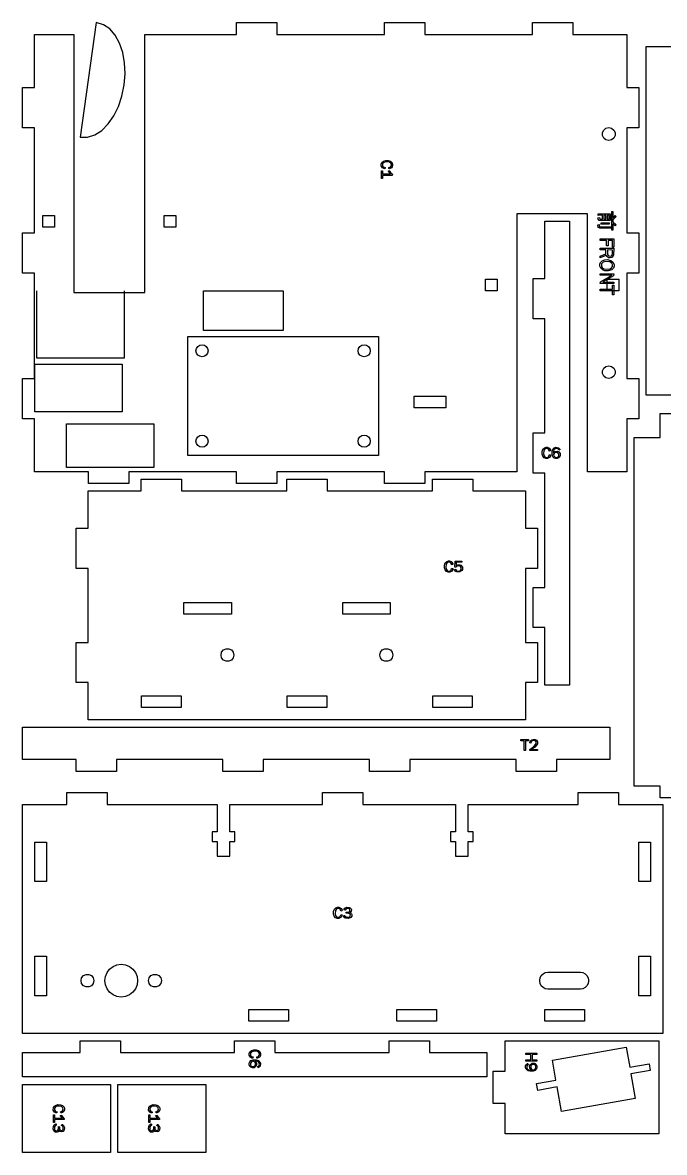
# Model space of a CAD drawing. Header units: millimetres. Extents: x 3 to 440, y 6 to 297.
# Drawn here: x 3 to 164.6, y 12.3 to 297 of the extents above; entities that cross this region are included whole.
import ezdxf

# ---------------------------------------------------------------- set-up
doc = ezdxf.new("R2010")
doc.units = ezdxf.units.MM
for name, color, linetype in [('CUT', 1, 'CONTINUOUS'), ('ENGRAVE', 7, 'CONTINUOUS'), ('SCORE', 5, 'CONTINUOUS')]:
    doc.layers.add(name, color=color, linetype=linetype)

msp = doc.modelspace()

# ---------------------------------------------------------------- linework, layer by layer
at = {"layer": 'CUT'}
for points in [[(6, 183.85), (6, 197.183), (3, 197.183), (3, 207.333), (6, 207.333), (6, 233.85), (3, 233.85), (3, 244), (6, 244), (6, 270.517), (3, 270.517), (3, 280.667), (6, 280.667), (6, 294), (15.9, 294), (15.9, 229), (33.75, 229), (33.75, 294), (56.875, 294), (56.875, 297), (67.025, 297), (67.025, 294), (94.125, 294), (94.125, 297), (104.275, 297), (104.275, 294), (131.375, 294), (131.375, 297), (141.525, 297), (141.525, 294), (155.15, 294), (155.15, 280.667), (158.15, 280.667), (158.15, 270.517), (155.15, 270.517), (155.15, 244), (158.15, 244), (158.15, 233.85), (155.15, 233.85), (155.15, 207.333), (158.15, 207.333), (158.15, 197.183), (155.15, 197.183), (155.15, 183.85), (145.25, 183.85), (145.25, 248.85), (127.4, 248.85), (127.4, 183.85), (104.275, 183.85), (104.275, 180.85), (94.125, 180.85), (94.125, 183.85), (67.025, 183.85), (67.025, 180.85), (56.875, 180.85), (56.875, 183.85), (29.775, 183.85), (29.775, 180.85), (19.625, 180.85), (19.625, 183.85)], [(17.5, 268.108), (19.375, 268.142), (21.179, 268.731), (22.92, 269.851), (24.53, 271.457), (25.95, 273.488), (27.127, 275.864), (28.015, 278.496), (28.581, 281.282), (28.805, 284.117), (28.676, 286.891), (28.201, 289.5), (27.395, 291.843), (26.29, 293.831), (24.926, 295.387), (23.353, 296.451), (21.56, 297)], [(166.5, 200.15), (166.5, 203.15), (160, 203.15), (160, 291), (166.5, 291), (166.5, 297), (311.85, 297), (311.85, 273.3), (315.15, 273.3), (315.15, 261.15), (311.85, 261.15), (311.85, 233.3), (315.15, 233.3), (315.15, 221.15), (311.85, 221.15), (311.85, 200.15)], [(150.575, 270.548), (151.279, 270.387), (151.844, 269.937), (152.157, 269.286), (152.157, 268.564), (151.844, 267.913), (151.279, 267.463), (150.575, 267.302), (149.871, 267.463), (149.306, 267.913), (148.993, 268.564), (148.993, 269.286), (149.306, 269.937), (149.871, 270.387)], [(8.05, 245.45), (8.05, 248.4), (11, 248.4), (11, 245.45)], [(38.65, 245.45), (38.65, 248.4), (41.6, 248.4), (41.6, 245.45)], [(140.65, 130.1), (134.5, 130.1), (134.5, 144.558), (131.5, 144.558), (131.5, 154.708), (134.5, 154.708), (134.5, 183.475), (131.5, 183.475), (131.5, 193.625), (134.5, 193.625), (134.5, 222.392), (131.5, 222.392), (131.5, 232.542), (134.5, 232.542), (134.5, 247), (140.65, 247)], [(119.55, 229.45), (119.55, 232.4), (122.5, 232.4), (122.5, 229.45)], [(150.15, 229.45), (150.15, 232.4), (153.1, 232.4), (153.1, 229.45)], [(48.175, 215.849), (48.758, 215.733), (49.252, 215.402), (49.583, 214.908), (49.699, 214.325), (49.583, 213.742), (49.252, 213.248), (48.758, 212.917), (48.175, 212.801), (47.592, 212.917), (47.098, 213.248), (46.767, 213.742), (46.651, 214.325), (46.767, 214.908), (47.098, 215.402), (47.592, 215.733)], [(88.975, 215.849), (89.558, 215.733), (90.052, 215.402), (90.383, 214.908), (90.499, 214.325), (90.383, 213.742), (90.052, 213.248), (89.558, 212.917), (88.975, 212.801), (88.392, 212.917), (87.898, 213.248), (87.567, 213.742), (87.451, 214.325), (87.567, 214.908), (87.898, 215.402), (88.392, 215.733)], [(150.575, 210.548), (151.279, 210.387), (151.844, 209.937), (152.157, 209.286), (152.157, 208.564), (151.844, 207.913), (151.279, 207.463), (150.575, 207.302), (149.871, 207.463), (149.306, 207.913), (148.993, 208.564), (148.993, 209.286), (149.306, 209.937), (149.871, 210.387)], [(101.6, 199.95), (101.6, 202.9), (109.55, 202.9), (109.55, 199.95)], [(163.5, 101.65), (163.5, 104.65), (157, 104.65), (157, 192.5), (163.5, 192.5), (163.5, 198.5), (308.85, 198.5), (308.85, 174.8), (312.15, 174.8), (312.15, 162.65), (308.85, 162.65), (308.85, 134.8), (312.15, 134.8), (312.15, 122.65), (308.85, 122.65), (308.85, 101.65)], [(48.175, 193.049), (48.758, 192.933), (49.252, 192.602), (49.583, 192.108), (49.699, 191.525), (49.583, 190.942), (49.252, 190.448), (48.758, 190.117), (48.175, 190.001), (47.592, 190.117), (47.098, 190.448), (46.767, 190.942), (46.651, 191.525), (46.767, 192.108), (47.098, 192.602), (47.592, 192.933)], [(88.975, 193.049), (89.558, 192.933), (90.052, 192.602), (90.383, 192.108), (90.499, 191.525), (90.383, 190.942), (90.052, 190.448), (89.558, 190.117), (88.975, 190.001), (88.392, 190.117), (87.898, 190.448), (87.567, 190.942), (87.451, 191.525), (87.567, 192.108), (87.898, 192.602), (88.392, 192.933)], [(129.65, 121.325), (19.5, 121.325), (19.5, 130.706), (16.5, 130.706), (16.5, 140.856), (19.5, 140.856), (19.5, 159.469), (16.5, 159.469), (16.5, 169.619), (19.5, 169.619), (19.5, 179), (32.833, 179), (32.833, 182), (42.983, 182), (42.983, 179), (69.5, 179), (69.5, 182), (79.65, 182), (79.65, 179), (106.167, 179), (106.167, 182), (116.317, 182), (116.317, 179), (129.65, 179), (129.65, 169.619), (132.65, 169.619), (132.65, 159.469), (129.65, 159.469), (129.65, 140.856), (132.65, 140.856), (132.65, 130.706), (129.65, 130.706)], [(55.55, 147.95), (43.6, 147.95), (43.6, 150.9), (55.55, 150.9)], [(95.55, 147.95), (83.6, 147.95), (83.6, 150.9), (95.55, 150.9)], [(52.952, 137.662), (53.113, 138.367), (53.563, 138.931), (54.214, 139.245), (54.936, 139.245), (55.587, 138.931), (56.037, 138.367), (56.198, 137.662), (56.037, 136.958), (55.587, 136.393), (54.936, 136.08), (54.214, 136.08), (53.563, 136.393), (53.113, 136.958)], [(92.952, 137.662), (93.113, 138.367), (93.563, 138.931), (94.214, 139.245), (94.936, 139.245), (95.587, 138.931), (96.037, 138.367), (96.198, 137.662), (96.037, 136.958), (95.587, 136.393), (94.936, 136.08), (94.214, 136.08), (93.563, 136.393), (93.113, 136.958)], [(42.883, 124.425), (32.933, 124.425), (32.933, 127.375), (42.883, 127.375)], [(79.55, 124.425), (69.6, 124.425), (69.6, 127.375), (79.55, 127.375)], [(116.217, 124.425), (106.267, 124.425), (106.267, 127.375), (116.217, 127.375)], [(150.85, 111.35), (137.388, 111.35), (137.388, 108.35), (127.238, 108.35), (127.238, 111.35), (100.463, 111.35), (100.463, 108.35), (90.313, 108.35), (90.313, 111.35), (63.538, 111.35), (63.538, 108.35), (53.388, 108.35), (53.388, 111.35), (26.613, 111.35), (26.613, 108.35), (16.463, 108.35), (16.463, 111.35), (3, 111.35), (3, 119.5), (150.85, 119.5)], [(164.15, 42.325), (3, 42.325), (3, 100), (14.1, 100), (14.1, 103), (24.25, 103), (24.25, 100), (51.95, 100), (51.95, 93.15), (50.75, 93.15), (50.75, 90.7), (51.95, 90.7), (51.95, 87), (55.2, 87), (55.2, 90.7), (56.4, 90.7), (56.4, 93.15), (55.2, 93.15), (55.2, 100), (78.5, 100), (78.5, 103), (88.65, 103), (88.65, 100), (111.95, 100), (111.95, 93.15), (110.75, 93.15), (110.75, 90.7), (111.95, 90.7), (111.95, 87), (115.2, 87), (115.2, 90.7), (116.4, 90.7), (116.4, 93.15), (115.2, 93.15), (115.2, 100), (142.9, 100), (142.9, 103), (153.05, 103), (153.05, 100), (164.15, 100)], [(9.05, 80.569), (6.1, 80.569), (6.1, 90.519), (9.05, 90.519)], [(161.05, 80.569), (158.1, 80.569), (158.1, 90.519), (161.05, 90.519)], [(9.05, 51.806), (6.1, 51.806), (6.1, 61.756), (9.05, 61.756)], [(161.05, 51.806), (158.1, 51.806), (158.1, 61.756), (161.05, 61.756)], [(17.702, 55.625), (17.863, 56.329), (18.313, 56.894), (18.964, 57.207), (19.686, 57.207), (20.337, 56.894), (20.787, 56.329), (20.948, 55.625), (20.787, 54.921), (20.337, 54.356), (19.686, 54.043), (18.964, 54.043), (18.313, 54.356), (17.863, 54.921)], [(23.701, 55.625), (23.841, 56.692), (24.253, 57.687), (24.909, 58.541), (25.763, 59.197), (26.758, 59.609), (27.825, 59.749), (28.892, 59.609), (29.887, 59.197), (30.741, 58.541), (31.397, 57.687), (31.809, 56.692), (31.949, 55.625), (31.809, 54.558), (31.397, 53.563), (30.741, 52.709), (29.887, 52.053), (28.892, 51.641), (27.825, 51.501), (26.758, 51.641), (25.763, 52.053), (24.909, 52.709), (24.253, 53.563), (23.841, 54.558)], [(34.702, 55.625), (34.863, 56.329), (35.313, 56.894), (35.964, 57.207), (36.686, 57.207), (37.337, 56.894), (37.787, 56.329), (37.948, 55.625), (37.787, 54.921), (37.337, 54.356), (36.686, 54.043), (35.964, 54.043), (35.313, 54.356), (34.863, 54.921)], [(133.2, 55.719), (133.3, 56.35), (133.587, 56.915), (134.035, 57.363), (134.6, 57.65), (135.231, 57.75), (143.419, 57.75), (144.05, 57.65), (144.615, 57.363), (145.063, 56.915), (145.35, 56.35), (145.45, 55.719), (145.45, 55.531), (145.35, 54.9), (145.063, 54.335), (144.615, 53.887), (144.05, 53.6), (143.419, 53.5), (135.231, 53.5), (134.6, 53.6), (134.035, 53.887), (133.587, 54.335), (133.3, 54.9), (133.2, 55.531)], [(69.925, 45.425), (59.975, 45.425), (59.975, 48.375), (69.925, 48.375)], [(107.175, 45.425), (97.225, 45.425), (97.225, 48.375), (107.175, 48.375)], [(144.425, 45.425), (134.475, 45.425), (134.475, 48.375), (144.425, 48.375)], [(3, 31.35), (3, 37.5), (17.458, 37.5), (17.458, 40.5), (27.608, 40.5), (27.608, 37.5), (56.375, 37.5), (56.375, 40.5), (66.525, 40.5), (66.525, 37.5), (95.292, 37.5), (95.292, 40.5), (105.442, 40.5), (105.442, 37.5), (119.9, 37.5), (119.9, 31.35)], [(124.5, 17.05), (124.5, 24.7), (121.5, 24.7), (121.5, 32.85), (124.5, 32.85), (124.5, 40.5), (163.15, 40.5), (163.15, 17.05)], [(132.709, 27.979), (132.405, 29.703), (137.28, 30.562), (136.398, 35.563), (154.962, 38.836), (155.844, 33.835), (160.719, 34.695), (161.022, 32.972), (156.148, 32.112), (157.233, 25.957), (138.669, 22.684), (137.584, 28.839)], [(3, 12.35), (3, 29.5), (25.15, 29.5), (25.15, 12.35)], [(27, 12.35), (27, 29.5), (49.15, 29.5), (49.15, 12.35)]]:
    msp.add_lwpolyline(points, close=True, dxfattribs=at)
at = {"layer": 'ENGRAVE'}
for points in [[(96.124, 261.287), (96.124, 260.995), (95.999, 260.62), (95.833, 260.412), (95.374, 260.162), (95.208, 260.203), (95.166, 260.495), (95.416, 260.537), (95.708, 260.745), (95.833, 260.995), (95.833, 261.328), (95.708, 261.578), (95.333, 261.828), (94.458, 261.912), (93.999, 261.787), (93.708, 261.578), (93.583, 261.328), (93.624, 260.87), (93.833, 260.62), (94.249, 260.495), (94.208, 260.162), (93.958, 260.203), (93.583, 260.412), (93.291, 260.953), (93.291, 261.37), (93.458, 261.787), (93.874, 262.12), (94.416, 262.287), (95.041, 262.287), (95.624, 262.078), (95.999, 261.703)], [(96.083, 258.787), (96.041, 258.495), (93.583, 258.495), (93.583, 257.745), (93.333, 257.745), (93.333, 259.662), (93.583, 259.662), (93.583, 258.87), (95.624, 258.87), (95.083, 259.537), (95.083, 259.62), (95.416, 259.62), (95.666, 259.162)], [(150.96, 248.795), (150.96, 247.18), (148.148, 247.18), (147.887, 247.441), (147.835, 247.805), (148.2, 247.857), (148.304, 247.493), (148.981, 247.493), (148.981, 248.482), (147.887, 248.43), (147.887, 248.847)], [(149.867, 248.43), (149.294, 248.482), (149.294, 247.493), (149.867, 247.493)], [(150.7, 248.43), (150.127, 248.482), (150.127, 247.493), (150.7, 247.493)], [(152.471, 248.118), (151.742, 247.441), (151.585, 247.545), (151.585, 246.764), (152.471, 246.034), (152.21, 245.774), (151.585, 246.295), (151.585, 244.68), (151.325, 244.68), (151.325, 249.368), (151.585, 249.368), (151.585, 247.857), (152.002, 248.118), (152.21, 248.378)], [(151.065, 245.566), (151.065, 245.201), (148.304, 245.201), (147.887, 245.409), (147.783, 246.034), (148.2, 246.139), (148.148, 245.722), (148.252, 245.566)], [(150.752, 246.555), (150.7, 246.191), (148.617, 246.191), (148.617, 246.555)], [(151.846, 242.545), (151.846, 240.461), (151.481, 240.461), (151.481, 242.128), (150.387, 242.128), (150.387, 240.722), (150.023, 240.722), (150.023, 242.128), (148.408, 242.128), (148.408, 242.545)], [(151.846, 240.149), (151.794, 238.378), (151.429, 237.857), (150.908, 237.701), (150.544, 237.753), (150.127, 238.066), (150.023, 238.326), (149.867, 238.326), (148.408, 237.701), (148.408, 238.17), (149.867, 238.743), (149.867, 239.732), (148.408, 239.732), (148.408, 240.149)], [(151.481, 239.68), (150.231, 239.732), (150.283, 238.534), (150.544, 238.222), (151.065, 238.17), (151.325, 238.326), (151.481, 238.743)], [(151.898, 236.034), (151.898, 235.618), (151.742, 235.149), (151.325, 234.732), (150.387, 234.42), (149.606, 234.472), (149.137, 234.628), (148.565, 235.097), (148.356, 235.618), (148.356, 236.139), (148.512, 236.555), (148.929, 236.972), (149.554, 237.232), (150.179, 237.284), (151.117, 237.076), (151.637, 236.659)], [(151.533, 235.982), (151.429, 236.295), (150.856, 236.711), (149.762, 236.816), (149.137, 236.607), (148.773, 236.243), (148.721, 235.566), (149.033, 235.149), (149.346, 234.993), (150.44, 234.889), (150.908, 234.993), (151.273, 235.201), (151.481, 235.514)], [(151.846, 233.743), (151.794, 233.17), (149.085, 231.659), (151.846, 231.607), (151.846, 231.243), (148.408, 231.243), (148.46, 231.711), (150.7, 232.961), (151.012, 233.222), (151.325, 233.326), (148.408, 233.378), (148.408, 233.743)], [(151.846, 230.826), (151.846, 228.43), (151.481, 228.43), (151.481, 229.42), (148.408, 229.42), (148.408, 229.836), (151.481, 229.836), (151.481, 230.826)], [(134.804, 190.008), (135.096, 190.008), (135.471, 189.883), (135.679, 189.717), (135.929, 189.258), (135.887, 189.092), (135.596, 189.05), (135.554, 189.3), (135.346, 189.592), (135.096, 189.717), (134.762, 189.717), (134.512, 189.592), (134.262, 189.217), (134.179, 188.342), (134.304, 187.883), (134.512, 187.592), (134.762, 187.467), (135.221, 187.508), (135.471, 187.717), (135.596, 188.133), (135.929, 188.092), (135.887, 187.842), (135.679, 187.467), (135.137, 187.175), (134.721, 187.175), (134.304, 187.342), (133.971, 187.758), (133.804, 188.3), (133.804, 188.925), (134.012, 189.508), (134.387, 189.883)], [(137.262, 190.008), (137.929, 189.883), (138.304, 189.425), (137.971, 189.3), (137.929, 189.467), (137.762, 189.633), (137.221, 189.717), (136.846, 189.467), (136.679, 189.133), (136.637, 188.55), (136.929, 188.883), (137.096, 188.967), (137.637, 189.008), (138.012, 188.842), (138.304, 188.425), (138.346, 187.967), (138.179, 187.55), (137.971, 187.342), (137.596, 187.175), (137.137, 187.175), (136.804, 187.3), (136.512, 187.592), (136.304, 188.175), (136.304, 188.925), (136.512, 189.508), (136.804, 189.842)], [(137.221, 188.717), (136.971, 188.633), (136.804, 188.467), (136.679, 188.175), (136.721, 187.842), (137.137, 187.467), (137.554, 187.467), (137.887, 187.675), (138.012, 187.967), (138.012, 188.258), (137.762, 188.633), (137.596, 188.717)], [(110.213, 161.374), (110.505, 161.374), (110.88, 161.249), (111.088, 161.082), (111.338, 160.624), (111.297, 160.457), (111.005, 160.416), (110.963, 160.666), (110.755, 160.957), (110.505, 161.082), (110.172, 161.082), (109.922, 160.957), (109.672, 160.582), (109.588, 159.707), (109.713, 159.249), (109.922, 158.957), (110.172, 158.832), (110.63, 158.874), (110.88, 159.082), (111.005, 159.499), (111.338, 159.457), (111.297, 159.207), (111.088, 158.832), (110.547, 158.541), (110.13, 158.541), (109.713, 158.707), (109.38, 159.124), (109.213, 159.666), (109.213, 160.291), (109.422, 160.874), (109.797, 161.249)], [(111.922, 161.332), (113.547, 161.332), (113.547, 161.041), (112.172, 161.041), (112.13, 160.166), (112.547, 160.416), (113.047, 160.416), (113.338, 160.291), (113.713, 159.791), (113.713, 159.249), (113.588, 158.957), (113.088, 158.582), (112.297, 158.582), (112.047, 158.707), (111.713, 159.124), (111.713, 159.207), (112.047, 159.291), (112.213, 158.957), (112.463, 158.832), (112.963, 158.832), (113.13, 158.916), (113.38, 159.249), (113.38, 159.749), (113.13, 160.082), (112.588, 160.166), (112.255, 159.999), (112.13, 159.791), (111.838, 159.832)], [(128.467, 116.342), (130.384, 116.342), (130.384, 116.05), (129.592, 116.008), (129.592, 113.592), (129.259, 113.592), (129.259, 116.05), (128.467, 116.05)], [(131.509, 116.383), (132.009, 116.342), (132.342, 116.175), (132.592, 115.8), (132.592, 115.3), (132.217, 114.717), (132.134, 114.717), (131.926, 114.467), (131.134, 113.883), (132.592, 113.883), (132.634, 113.592), (130.676, 113.592), (130.676, 113.883), (131.676, 114.633), (132.134, 115.092), (132.259, 115.383), (132.259, 115.717), (132.176, 115.883), (131.842, 116.092), (131.426, 116.092), (131.259, 116.008), (131.051, 115.758), (130.967, 115.467), (130.676, 115.55), (130.801, 115.967), (131.176, 116.3)], [(82.304, 74.121), (82.596, 74.121), (82.971, 73.996), (83.179, 73.829), (83.429, 73.371), (83.388, 73.204), (83.096, 73.162), (83.054, 73.412), (82.846, 73.704), (82.596, 73.829), (82.263, 73.829), (82.013, 73.704), (81.763, 73.329), (81.679, 72.454), (81.804, 71.996), (82.013, 71.704), (82.263, 71.579), (82.721, 71.621), (82.971, 71.829), (83.096, 72.246), (83.429, 72.204), (83.388, 71.954), (83.179, 71.579), (82.638, 71.287), (82.221, 71.287), (81.804, 71.454), (81.471, 71.871), (81.304, 72.412), (81.304, 73.037), (81.513, 73.621), (81.888, 73.996)], [(84.638, 74.121), (85.221, 74.079), (85.471, 73.954), (85.679, 73.746), (85.763, 73.537), (85.721, 73.121), (85.513, 72.871), (85.263, 72.746), (85.513, 72.704), (85.763, 72.496), (85.846, 72.329), (85.846, 71.871), (85.638, 71.537), (85.054, 71.287), (84.388, 71.329), (84.138, 71.454), (83.804, 71.829), (83.846, 71.996), (84.096, 72.037), (84.179, 71.829), (84.513, 71.579), (85.096, 71.579), (85.304, 71.662), (85.471, 71.871), (85.513, 72.204), (85.304, 72.496), (84.929, 72.621), (84.471, 72.621), (84.471, 72.912), (85.096, 72.912), (85.304, 73.037), (85.388, 73.204), (85.346, 73.621), (85.054, 73.829), (84.596, 73.829), (84.429, 73.746), (84.179, 73.412), (83.888, 73.454), (84.096, 73.871)], [(62.908, 37.196), (62.908, 36.904), (62.783, 36.529), (62.617, 36.321), (62.158, 36.071), (61.992, 36.113), (61.95, 36.404), (62.2, 36.446), (62.492, 36.654), (62.617, 36.904), (62.617, 37.238), (62.492, 37.488), (62.117, 37.738), (61.242, 37.821), (60.783, 37.696), (60.492, 37.488), (60.367, 37.238), (60.408, 36.779), (60.617, 36.529), (61.033, 36.404), (60.992, 36.071), (60.742, 36.113), (60.367, 36.321), (60.075, 36.863), (60.075, 37.279), (60.242, 37.696), (60.658, 38.029), (61.2, 38.196), (61.825, 38.196), (62.408, 37.988), (62.783, 37.613)], [(132.423, 37.317), (132.423, 36.984), (131.298, 36.984), (131.298, 35.692), (132.423, 35.692), (132.423, 35.359), (129.673, 35.359), (129.673, 35.692), (130.965, 35.692), (130.965, 36.984), (129.673, 36.984), (129.673, 37.317)], [(62.908, 34.738), (62.783, 34.071), (62.325, 33.696), (62.2, 34.029), (62.367, 34.071), (62.533, 34.238), (62.617, 34.779), (62.367, 35.154), (62.033, 35.321), (61.45, 35.363), (61.783, 35.071), (61.867, 34.904), (61.908, 34.363), (61.742, 33.988), (61.325, 33.696), (60.867, 33.654), (60.45, 33.821), (60.242, 34.029), (60.075, 34.404), (60.075, 34.863), (60.2, 35.196), (60.492, 35.488), (61.075, 35.696), (61.825, 35.696), (62.408, 35.488), (62.742, 35.196)], [(61.617, 34.779), (61.533, 35.029), (61.367, 35.196), (61.075, 35.321), (60.742, 35.279), (60.367, 34.863), (60.367, 34.446), (60.575, 34.113), (60.867, 33.988), (61.158, 33.988), (61.533, 34.238), (61.617, 34.404)], [(132.465, 34.067), (132.465, 33.692), (132.298, 33.234), (132.007, 32.984), (131.507, 32.817), (130.673, 32.817), (130.257, 32.942), (129.798, 33.317), (129.632, 33.734), (129.632, 34.15), (129.715, 34.4), (130.132, 34.775), (130.215, 34.734), (130.257, 34.484), (130.132, 34.442), (129.923, 34.15), (129.923, 33.65), (130.132, 33.359), (130.465, 33.192), (131.09, 33.109), (130.673, 33.567), (130.632, 34.15), (130.757, 34.442), (131.257, 34.817), (131.798, 34.817), (132.007, 34.734), (132.257, 34.525)], [(132.173, 33.942), (132.09, 34.234), (131.923, 34.4), (131.757, 34.484), (131.298, 34.484), (130.965, 34.192), (130.923, 33.609), (131.132, 33.317), (131.382, 33.192), (131.715, 33.192), (132.09, 33.442)], [(13.533, 23.404), (13.533, 23.071), (13.367, 22.654), (13.075, 22.404), (12.783, 22.279), (12.617, 22.279), (12.575, 22.571), (12.992, 22.738), (13.242, 23.113), (13.158, 23.613), (12.825, 23.904), (12.2, 24.029), (11.7, 23.988), (11.283, 23.821), (11.075, 23.613), (10.992, 23.446), (10.992, 23.071), (11.283, 22.696), (11.658, 22.571), (11.617, 22.279), (11.325, 22.321), (11.033, 22.488), (10.7, 23.029), (10.742, 23.654), (10.992, 24.029), (11.408, 24.279), (11.908, 24.404), (12.575, 24.363), (13.033, 24.196), (13.45, 23.738)], [(37.533, 23.404), (37.533, 23.071), (37.367, 22.654), (37.075, 22.404), (36.783, 22.279), (36.617, 22.279), (36.575, 22.571), (36.992, 22.738), (37.242, 23.113), (37.158, 23.613), (36.825, 23.904), (36.2, 24.029), (35.7, 23.988), (35.283, 23.821), (35.075, 23.613), (34.992, 23.446), (34.992, 23.071), (35.283, 22.696), (35.658, 22.571), (35.617, 22.279), (35.325, 22.321), (35.033, 22.488), (34.7, 23.029), (34.742, 23.654), (34.992, 24.029), (35.408, 24.279), (35.908, 24.404), (36.575, 24.363), (37.033, 24.196), (37.45, 23.738)], [(13.492, 20.904), (13.492, 20.613), (10.992, 20.613), (10.992, 19.863), (10.742, 19.863), (10.742, 21.779), (10.992, 21.779), (10.992, 20.946), (13.033, 20.946), (12.492, 21.654), (12.867, 21.696), (13.033, 21.321), (13.408, 20.904)], [(37.492, 20.904), (37.492, 20.613), (34.992, 20.613), (34.992, 19.863), (34.742, 19.863), (34.742, 21.779), (34.992, 21.779), (34.992, 20.946), (37.033, 20.946), (36.492, 21.654), (36.867, 21.696), (37.033, 21.321), (37.408, 20.904)], [(13.533, 18.654), (13.492, 18.071), (13.367, 17.821), (13.2, 17.654), (12.867, 17.529), (12.408, 17.654), (12.158, 18.071), (12.158, 17.904), (11.95, 17.571), (11.7, 17.446), (11.2, 17.488), (10.867, 17.779), (10.7, 18.279), (10.742, 18.904), (10.95, 19.279), (11.325, 19.529), (11.408, 19.488), (11.45, 19.196), (11.242, 19.113), (10.992, 18.779), (11.033, 18.071), (11.325, 17.821), (11.7, 17.821), (11.908, 17.988), (12.033, 18.363), (12.033, 18.863), (12.325, 18.821), (12.325, 18.238), (12.533, 17.946), (12.95, 17.904), (13.158, 18.071), (13.242, 18.238), (13.242, 18.696), (13.117, 18.946), (12.825, 19.113), (12.867, 19.404), (13.075, 19.363), (13.325, 19.154)], [(37.533, 18.654), (37.492, 18.071), (37.367, 17.821), (37.2, 17.654), (36.867, 17.529), (36.408, 17.654), (36.158, 18.071), (36.158, 17.904), (35.95, 17.571), (35.7, 17.446), (35.2, 17.488), (34.867, 17.779), (34.7, 18.279), (34.742, 18.904), (34.95, 19.279), (35.325, 19.529), (35.408, 19.488), (35.45, 19.196), (35.242, 19.113), (34.992, 18.779), (35.033, 18.071), (35.325, 17.821), (35.7, 17.821), (35.908, 17.988), (36.033, 18.363), (36.033, 18.863), (36.325, 18.821), (36.325, 18.238), (36.533, 17.946), (36.95, 17.904), (37.158, 18.071), (37.242, 18.238), (37.242, 18.696), (37.117, 18.946), (36.825, 19.113), (36.867, 19.404), (37.075, 19.363), (37.325, 19.154)]]:
    msp.add_lwpolyline(points, close=True, dxfattribs=at)
at = {"layer": 'SCORE'}
msp.add_lwpolyline([(28.575, 229.425), (28.575, 212.425), (6.575, 212.425), (6.575, 229.425)], dxfattribs=at)
for points in [[(48.575, 219.425), (48.575, 229.425), (68.575, 229.425), (68.575, 219.425)], [(44.575, 187.925), (44.575, 217.925), (92.575, 217.925), (92.575, 187.925)], [(6.075, 198.925), (6.075, 210.925), (28.075, 210.925), (28.075, 198.925)], [(14.075, 184.925), (14.075, 195.925), (36.075, 195.925), (36.075, 184.925)]]:
    msp.add_lwpolyline(points, close=True, dxfattribs=at)

doc.saveas('drawing.dxf')
